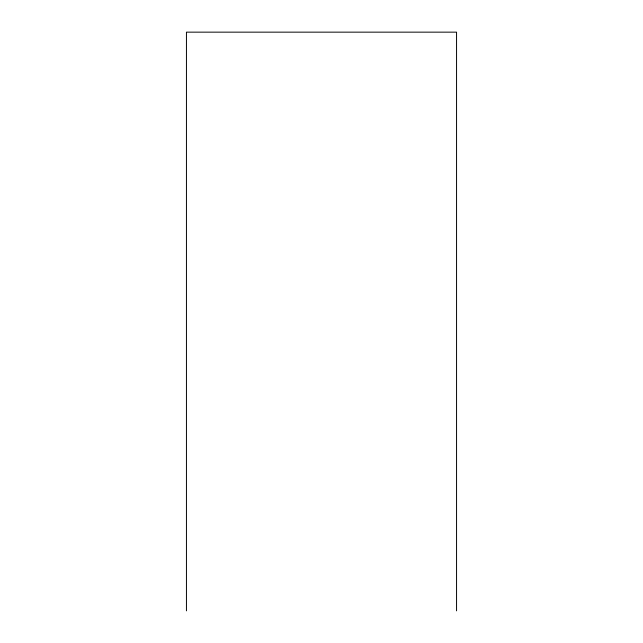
<?xml version="1.0" encoding="UTF-8"?>
<svg xmlns="http://www.w3.org/2000/svg" width="643" height="643" viewBox="0 0 643 643"><rect width="100%" height="100%" fill="white"/><g stroke="black" fill="none" stroke-linecap="round" stroke-linejoin="round"><path stroke-width="0.96" d="M456.554 610.85L456.554 32.15L186.446 32.15L186.446 610.85"/></g></svg>
